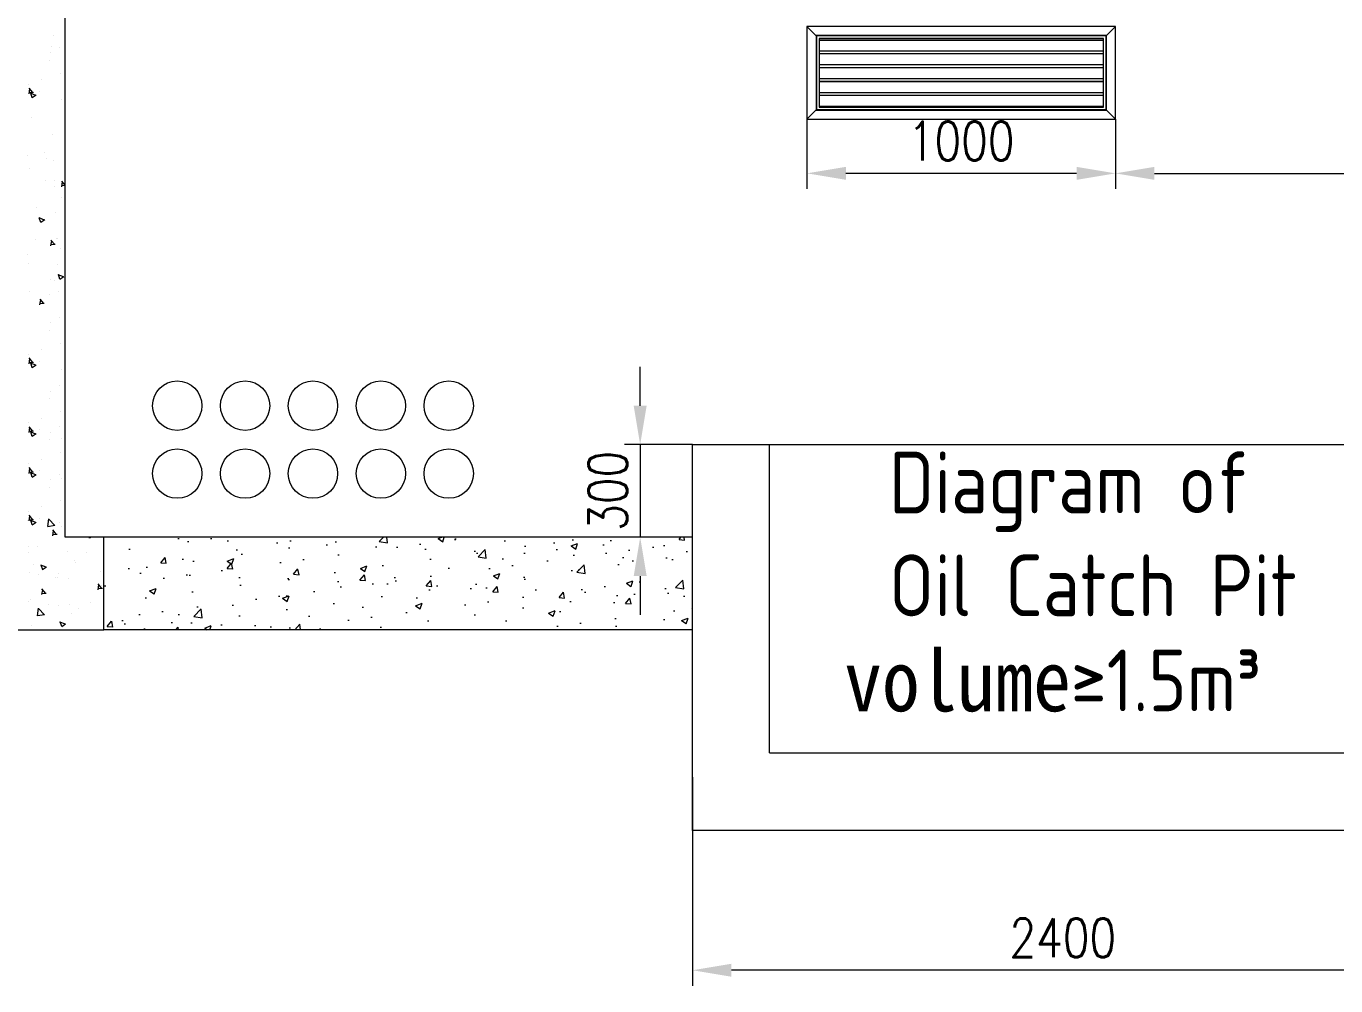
# Model space of a CAD drawing. Header units: millimetres. Extents: x 0 to 87554, y -20854 to 20404.
# Drawn here: x 66212 to 70456, y -8983 to -5873 of the extents above; entities that cross this region are included whole.
import ezdxf

# ---------------------------------------------------------------- set-up
doc = ezdxf.new("R2010")
doc.units = ezdxf.units.MM
doc.linetypes.add('AM_ISO02W050', pattern=[7.5, 6, -1.5])
doc.layers.get('0').update_dxf_attribs({"lineweight": 15})
doc.layers.get('Defpoints').update_dxf_attribs({"lineweight": 15})
doc.styles.add('GB', font='gbenor.shx', dxfattribs={"bigfont": 'gbcbig.shx'})
doc.styles.add('TH_GBDIM', font='romans.shx', dxfattribs={"width": 0.8, "bigfont": 'gbcbig.shx'})
doc.dimstyles.new('1TH_GBDIM', dxfattribs={"dimscale": 42, "dimtxt": 3, "dimasz": 3, "dimexe": 1.2, "dimexo": 0, "dimgap": 1, "dimtad": 1, "dimdec": 1, "dimlfac": -1.5, "dimdsep": 46, "dimtxsty": 'TH_GBDIM', "dimcen": 2.5, "dimclrd": 130, "dimclre": 130, "dimclrt": 3, "dimadec": 0, "dimazin": 2, "dimtfac": 0.714286, "dimtdec": 1, "dimtmove": 0, "dimatfit": 3, "dimfxl": 1, "dimtolj": 1, "dimtzin": 0, "dimlwd": -1, "dimlwe": -1, "dimarcsym": 0})

# ---------------------------------------------------------------- blocks, each defined once
blk = doc.blocks.new('gfghgfhd')
at = {"color": 7, "lineweight": 0}
for p, q in [((313616.1, -63481.6), (313586.1, -63451.8)), ((314556.1, -63481.6), (314586.1, -63451.8)), ((313616.1, -63721.8), (313586.1, -63751.8)), ((314556.1, -63721.8), (314586.1, -63751.8))]:
    blk.add_line(p, q, dxfattribs=at)
for p, q in [((314547.1, -63495.2), (313625.1, -63495.2)), ((314547.1, -63495.6), (313625.1, -63495.6)), ((313625.1, -63531.2), (314547.1, -63531.2)), ((313625.1, -63540.2), (314547.1, -63540.2)), ((313625.1, -63540.6), (314547.1, -63540.6)), ((313625.1, -63576.2), (314547.1, -63576.2)), ((313625.1, -63585.2), (314547.1, -63585.2)), ((313625.1, -63585.6), (314547.1, -63585.6)), ((313625.1, -63621.2), (314547.1, -63621.2)), ((313625.1, -63630.2), (314547.1, -63630.2)), ((313625.1, -63630.6), (314547.1, -63630.6)), ((313625.1, -63666.2), (314547.1, -63666.2)), ((313625.1, -63675.2), (314547.1, -63675.2)), ((313625.1, -63675.6), (314547.1, -63675.6)), ((313625.1, -63711.2), (314547.1, -63711.2))]:
    blk.add_line(p, q)
for points in [[(313586.1, -63451.8), (314586.1, -63451.8), (314586.1, -63751.8), (313586.1, -63751.8)], [(313615.3, -63480.8), (314556.9, -63480.8), (314556.9, -63722.6), (313615.3, -63722.6)], [(313616.1, -63481.6), (314556.1, -63481.6), (314556.1, -63721.8), (313616.1, -63721.8)], [(313616.7, -63482.2), (314555.5, -63482.2), (314555.5, -63721.2), (313616.7, -63721.2)], [(313625.1, -63490.6), (314547.1, -63490.6), (314547.1, -63712.8), (313625.1, -63712.8)]]:
    blk.add_lwpolyline(points, close=True, dxfattribs=at)
blk = doc.blocks.new('*D239')
at = {"color": 130}
for p, q in [((69742.2, -6173.9), (69742.2, -6400.2)), ((72146.2, -6169.2), (72146.2, -6400.2)), ((69868.2, -6349.8), (72020.2, -6349.8))]:
    blk.add_line(p, q, dxfattribs=at)
at = {"color": 130, "lineweight": -3}
for points in [[(69868.2, -6328.8), (69868.2, -6370.8), (69742.2, -6349.8)], [(72020.2, -6328.8), (72020.2, -6370.8), (72146.2, -6349.8)]]:
    blk.add_solid(points, dxfattribs=at)
at = {"layer": 'Defpoints', "color": 0, "lineweight": -3}
for p in [(69742.2, -6173.9), (72146.2, -6169.2), (72146.2, -6349.8)]:
    blk.add_point(p, dxfattribs=at)
at = {"color": 3, "insert": (70944.2, -6244.8), "char_height": 126, "attachment_point": 5, "style": 'TH_GBDIM'}
blk.add_mtext('\\A1;2404', dxfattribs=at)
blk = doc.blocks.new('*D240')
at = {"color": 130}
for p, q in [((68742.2, -6173.9), (68742.2, -6400.2)), ((69742.2, -6173.9), (69742.2, -6400.2)), ((69616.2, -6349.8), (68868.2, -6349.8))]:
    blk.add_line(p, q, dxfattribs=at)
at = {"color": 130, "lineweight": -3}
for points in [[(68868.2, -6328.8), (68868.2, -6370.8), (68742.2, -6349.8)], [(69616.2, -6328.8), (69616.2, -6370.8), (69742.2, -6349.8)]]:
    blk.add_solid(points, dxfattribs=at)
at = {"layer": 'Defpoints', "color": 0, "lineweight": -3}
for p in [(68742.2, -6173.9), (69742.2, -6173.9), (68742.2, -6349.8)]:
    blk.add_point(p, dxfattribs=at)
at = {"color": 3, "insert": (69242.2, -6244.8), "char_height": 126, "attachment_point": 5, "style": 'TH_GBDIM'}
blk.add_mtext('\\A1;1000', dxfattribs=at)
blk = doc.blocks.new('*D242')
at = {"color": 130}
for p, q in [((68371.2, -8306.9), (68371.2, -8982.7)), ((70771.2, -8306.9), (70771.2, -8982.7)), ((70645.2, -8932.3), (68497.2, -8932.3))]:
    blk.add_line(p, q, dxfattribs=at)
at = {"color": 130, "lineweight": -3}
for points in [[(68497.2, -8911.3), (68497.2, -8953.3), (68371.2, -8932.3)], [(70645.2, -8911.3), (70645.2, -8953.3), (70771.2, -8932.3)]]:
    blk.add_solid(points, dxfattribs=at)
at = {"layer": 'Defpoints', "color": 0, "lineweight": -3}
for p in [(68371.2, -8306.9), (70771.2, -8306.9), (68371.2, -8932.3)]:
    blk.add_point(p, dxfattribs=at)
at = {"color": 3, "insert": (69571.2, -8827.3), "char_height": 126, "attachment_point": 5, "style": 'TH_GBDIM'}
blk.add_mtext('\\A1;2400', dxfattribs=at)
blk = doc.blocks.new('*D251')
at = {"color": 130}
for p, q in [((68201.6, -7102.9), (68201.6, -6976.9)), ((68371.2, -7228.9), (68151.2, -7228.9)), ((68201.6, -7228.9), (68201.6, -7528.9)), ((68371.2, -7528.9), (68151.2, -7528.9)), ((68201.6, -7654.9), (68201.6, -7780.9))]:
    blk.add_line(p, q, dxfattribs=at)
at = {"color": 130, "lineweight": -3}
for points in [[(68180.6, -7102.9), (68222.6, -7102.9), (68201.6, -7228.9)], [(68180.6, -7654.9), (68222.6, -7654.9), (68201.6, -7528.9)]]:
    blk.add_solid(points, dxfattribs=at)
at = {"layer": 'Defpoints', "color": 0, "lineweight": -3}
for p in [(68371.2, -7228.9), (68201.6, -7528.9), (68371.2, -7528.9)]:
    blk.add_point(p, dxfattribs=at)
at = {"color": 3, "insert": (68096.6, -7378.9), "char_height": 126, "attachment_point": 5, "rotation": 90, "style": 'TH_GBDIM'}
blk.add_mtext('\\A1;300', dxfattribs=at)

msp = doc.modelspace()

# ---------------------------------------------------------------- hatches: boundary and pattern name
h = msp.add_hatch()
h.set_pattern_fill('AR-CONC', color=256, scale=30, style=0)
h.set_pattern_definition([(50, (-89299.9, -52802.26), (215.17805, -18.82564), [22.5, -247.5]), (355, (-89299.9, -52802.26), (-41.6254, 225.65764), [18, -198]), (100.4514, (-89281.97, -52803.83), (173.55281, 206.83186), [19.12206, -210.34263]), (46.1842, (-89299.9, -52742.26), (320.1723, -49.6557), [33.75, -371.25]), (96.6356, (-89273.22, -52746.4), (280.3988, 292.23536), [28.6831, -315.5139]), (351.1842, (-89299.9, -52742.26), (280.3986, 292.2356), [27, -297]), (21, (-89269.9, -52757.26), (179.07212, -120.78567), [22.5, -247.5]), (326, (-89269.9, -52757.26), (72.9946, 217.545), [18, -198]), (71.4514, (-89254.98, -52767.33), (252.0668, 96.75915), [19.12206, -210.34263]), (37.5, (-89299.9, -52802.26), (3.647957, 99.868156), [0, -195.6, 0, -201, 0, -198.75]), (7.5, (-89299.9, -52802.26), (78.92086, 118.323514), [0, -114.6, 0, -191.1, 0, -75.75]), (327.5, (-89366.8, -52802.26), (160.14673, -6.76646), [0, -75, 0, -234, 0, -310.5]), (317.5, (-89396.8, -52802.26), (174.95585, 30.0315), [0, -97.5, 0, -155.4, 0, -220.5])])
h.paths.add_polyline_path([(66463.212, -7828.912), (68371.212, -7828.912), (68371.212, -7528.912), (66463.212, -7528.912)])

# ---------------------------------------------------------------- linework, layer by layer
for p, q in [((66338.212, -7528.912), (66338.212, -5828.912)), ((66294.12, -5939.201), (66294.12, -5939.201)), ((66298.706, -5903.375), (66298.706, -5903.375)), ((66318.829, -5941.067), (66318.829, -5941.067)), ((66287.839, -5983.229), (66287.839, -5983.229)), ((66289.066, -5958.6), (66289.066, -5958.6)), ((66321.917, -6025.622), (66321.917, -6025.622)), ((66218.064, -6061.298), (66218.064, -6061.298)), ((66259.687, -6046.116), (66259.687, -6046.116)), ((66235.116, -6088.007), (66219.934, -6089.336)), ((66220.975, -6092.25), (66223.912, -6076.329)), ((66233.606, -6088.171), (66221.361, -6073.578)), ((66242.933, -6097.167), (66225.149, -6090.341)), ((66231.257, -6105.066), (66226.107, -6089.717)), ((66243.78, -6096.769), (66231.146, -6105.291)), ((66256.337, -6083.95), (66256.337, -6083.95)), ((66325.006, -6110.177), (66325.006, -6110.177)), ((66227.533, -6170.355), (66227.533, -6170.355)), ((66297.209, -6223.756), (66297.209, -6223.756)), ((66216.567, -6292.597), (66216.567, -6292.597)), ((66271.932, -6282.617), (66271.932, -6282.617)), ((66276.995, -6300.148), (66276.995, -6300.148)), ((66300.297, -6308.311), (66300.297, -6308.311)), ((66223.439, -6334.267), (66223.439, -6334.267)), ((66275.165, -6374.426), (66275.165, -6374.426)), ((66303.386, -6392.866), (66303.386, -6392.866)), ((66303.833, -6373.793), (66303.833, -6373.793)), ((66338.212, -6389.642), (66325.662, -6390.74)), ((66326.699, -6393.654), (66329.636, -6377.732)), ((66338.212, -6388.234), (66327.091, -6374.981)), ((66327.528, -6429.259), (66327.528, -6429.259)), ((66245.787, -6461.942), (66245.787, -6461.942)), ((66259.267, -6508.999), (66254.117, -6493.65)), ((66306.474, -6477.421), (66306.474, -6477.421)), ((66270.945, -6501.099), (66253.16, -6494.272)), ((66271.791, -6500.702), (66259.156, -6509.224)), ((66241.399, -6564.781), (66241.399, -6564.781)), ((66291.458, -6584.711), (66294.395, -6568.789)), ((66304.093, -6580.631), (66291.848, -6566.038)), ((66309.563, -6561.976), (66309.563, -6561.976)), ((66312.607, -6562.123), (66312.607, -6562.123)), ((66217.315, -6614.235), (66217.315, -6614.235)), ((66305.601, -6580.468), (66290.419, -6581.797)), ((66323.435, -6593.171), (66323.435, -6593.171)), ((66219.013, -6641.184), (66219.013, -6641.184)), ((66312.652, -6646.531), (66312.652, -6646.531)), ((66291.932, -6693.892), (66291.932, -6693.892)), ((66304.582, -6695.431), (66304.582, -6695.431)), ((66332.747, -6685.288), (66314.962, -6678.461)), ((66321.069, -6693.187), (66315.919, -6677.838)), ((66333.593, -6684.89), (66320.958, -6693.412)), ((66222.246, -6732.994), (66222.246, -6732.994)), ((66285.832, -6741.365), (66285.832, -6741.365)), ((66315.74, -6731.086), (66315.74, -6731.086)), ((66270.359, -6771.525), (66255.177, -6772.853)), ((66256.217, -6775.768), (66259.154, -6759.846)), ((66268.85, -6771.688), (66256.604, -6757.095)), ((66289.066, -6833.174), (66289.066, -6833.174)), ((66318.829, -6815.641), (66318.829, -6815.641)), ((66287.839, -6857.803), (66287.839, -6857.803)), ((66321.917, -6900.196), (66321.917, -6900.196)), ((66218.064, -6935.872), (66218.064, -6935.872)), ((66220.975, -6966.825), (66223.912, -6950.903)), ((66233.606, -6962.745), (66221.361, -6948.152)), ((66256.337, -6958.524), (66256.337, -6958.524)), ((66259.687, -6920.69), (66259.687, -6920.69)), ((66235.116, -6962.582), (66219.934, -6963.91)), ((66242.933, -6971.742), (66225.149, -6964.915)), ((66231.257, -6979.641), (66226.107, -6964.292)), ((66243.78, -6971.343), (66231.146, -6979.865)), ((66325.006, -6984.751), (66325.006, -6984.751)), ((66318.829, -7038.589), (66318.829, -7038.589)), ((66287.839, -7080.752), (66287.839, -7080.752)), ((66289.066, -7056.122), (66289.066, -7056.122)), ((66321.917, -7123.144), (66321.917, -7123.144)), ((66218.064, -7158.82), (66218.064, -7158.82)), ((66233.606, -7185.693), (66221.361, -7171.1)), ((66259.687, -7143.638), (66259.687, -7143.638)), ((66318.829, -7170.888), (66318.829, -7170.888)), ((66235.116, -7185.53), (66219.934, -7186.858)), ((66220.975, -7189.773), (66223.912, -7173.851)), ((66242.933, -7194.69), (66225.149, -7187.863)), ((66231.257, -7202.589), (66226.107, -7187.24)), ((66243.78, -7194.291), (66231.146, -7202.813)), ((66256.337, -7181.473), (66256.337, -7181.473)), ((66287.839, -7213.05), (66287.839, -7213.05)), ((66289.066, -7188.421), (66289.066, -7188.421)), ((66325.006, -7207.699), (66325.006, -7207.699)), ((66321.917, -7255.443), (66321.917, -7255.443)), ((66218.064, -7291.119), (66218.064, -7291.119)), ((66259.687, -7275.937), (66259.687, -7275.937)), ((66235.116, -7317.829), (66219.934, -7319.157)), ((66220.975, -7322.072), (66223.912, -7306.15)), ((66233.606, -7317.992), (66221.361, -7303.399)), ((66242.933, -7326.989), (66225.149, -7320.162)), ((66231.257, -7334.888), (66226.107, -7319.539)), ((66243.78, -7326.59), (66231.146, -7335.112)), ((66256.337, -7313.772), (66256.337, -7313.772)), ((66289.066, -7342.77), (66289.066, -7342.77)), ((66318.829, -7325.237), (66318.829, -7325.237)), ((66325.006, -7339.998), (66325.006, -7339.998)), ((66287.839, -7367.399), (66287.839, -7367.399)), ((66321.917, -7409.792), (66321.917, -7409.792)), ((66218.064, -7445.468), (66218.064, -7445.468)), ((66220.975, -7476.42), (66223.912, -7460.499)), ((66233.606, -7472.341), (66221.361, -7457.748)), ((66256.337, -7468.12), (66256.337, -7468.12)), ((66259.687, -7430.286), (66259.687, -7430.286)), ((66282.23, -7494.003), (66285.036, -7469.881)), ((66304.877, -7490.665), (66285.094, -7470.046)), ((66215.241, -7475.821), (66215.241, -7475.821)), ((66235.116, -7472.177), (66219.934, -7473.506)), ((66242.933, -7481.337), (66225.149, -7474.511)), ((66231.257, -7489.236), (66226.107, -7473.887)), ((66243.78, -7480.939), (66231.146, -7489.461)), ((66304.867, -7491.294), (66282.277, -7494.797)), ((66297.435, -7524.055), (66300.372, -7508.134)), ((66310.06, -7519.976), (66297.815, -7505.383)), ((66320.737, -7482.061), (66320.737, -7482.061)), ((66325.006, -7494.347), (66325.006, -7494.347)), ((66311.571, -7519.813), (66296.389, -7521.141)), ((66416.664, -7532.204), (66415.559, -7528.912)), ((66421.767, -7528.912), (66416.552, -7532.429)), ((68371.212, -7528.912), (66463.212, -7528.912)), ((66218.329, -7560.376), (66218.329, -7560.376)), ((66219.562, -7579.148), (66219.562, -7579.148)), ((66246.813, -7558.68), (66246.813, -7558.68)), ((66346.626, -7576.637), (66346.626, -7576.637)), ((66407.227, -7579.799), (66407.227, -7579.799)), ((66234.608, -7617.583), (66234.608, -7617.583)), ((66276.723, -7626.573), (66258.938, -7619.746)), ((66265.05, -7634.47), (66259.899, -7619.121)), ((66277.572, -7626.172), (66264.938, -7634.694)), ((66367.691, -7604.574), (66367.691, -7604.574)), ((66370.199, -7611.854), (66370.199, -7611.854)), ((66452.234, -7640.244), (66452.234, -7640.244)), ((66221.418, -7644.931), (66221.418, -7644.931)), ((66250.046, -7650.49), (66250.046, -7650.49)), ((66306.829, -7660.344), (66306.829, -7660.344)), ((66313.633, -7658.861), (66313.633, -7658.861)), ((66316.643, -7645.973), (66316.643, -7645.973)), ((66349.715, -7661.192), (66349.715, -7661.192)), ((66457.002, -7695.094), (66444.757, -7680.501)), ((66276.328, -7710.869), (66261.146, -7712.198)), ((66262.194, -7715.112), (66265.131, -7699.191)), ((66274.817, -7711.033), (66262.572, -7696.44)), ((66458.513, -7694.93), (66443.331, -7696.258)), ((66444.378, -7699.172), (66447.315, -7683.25)), ((66454.958, -7685.77), (66454.958, -7685.77)), ((66220.668, -7738.006), (66220.668, -7738.006)), ((66224.506, -7729.486), (66224.506, -7729.486)), ((66248.555, -7783.471), (66251.361, -7759.349)), ((66271.202, -7780.133), (66251.419, -7759.515)), ((66285.141, -7746.694), (66285.141, -7746.694)), ((66316.866, -7750.67), (66316.866, -7750.67)), ((66352.803, -7745.747), (66352.803, -7745.747)), ((66380.452, -7759.042), (66380.452, -7759.042)), ((66420.732, -7740.965), (66420.732, -7740.965)), ((66271.193, -7780.761), (66248.603, -7784.265)), ((66338.525, -7810.761), (66320.74, -7803.934)), ((66326.852, -7818.657), (66321.702, -7803.308)), ((66357.953, -7774.659), (66357.953, -7774.659)), ((66227.595, -7814.041), (66227.595, -7814.041)), ((66339.374, -7810.36), (66326.74, -7818.882)), ((68371.212, -7828.912), (66463.212, -7828.912))]:
    msp.add_line(p, q)
at = {"color": 6, "linetype": 'AM_ISO02W050', "ltscale": 0.1}
for p, q in [((68371.212, -8478.912), (68371.212, -7228.912)), ((68621.212, -8228.912), (68621.212, -7228.912)), ((70521.212, -8228.912), (68621.212, -8228.912)), ((70771.212, -8478.912), (68371.212, -8478.912))]:
    msp.add_line(p, q, dxfattribs=at)
at = {"color": 6, "linetype": 'Continuous'}
for p, q in [((68371.212, -7228.912), (70771.212, -7228.912)), ((68450.41, -7228.912), (69225.91, -7228.912))]:
    msp.add_line(p, q, dxfattribs=at)
msp.add_lwpolyline([(66088.212, -7528.912), (65963.212, -7528.912), (65963.212, -7828.912), (66463.212, -7828.912), (66463.212, -7528.912), (66338.212, -7528.912)])
at = {"color": 2}
for centre in [(66701.124, -7102.708), (66921.124, -7102.708), (67141.124, -7102.708), (67361.124, -7102.708), (67581.124, -7102.708), (66701.124, -7322.857), (66921.124, -7322.857), (67141.124, -7322.857), (67361.124, -7322.857), (67581.124, -7322.857)]:
    msp.add_circle(centre, 80, dxfattribs=at)

# ---------------------------------------------------------------- block references
at = {"xscale": -1}
msp.add_blockref('gfghgfhd', (383328.359, 57577.851), dxfattribs=at)

# ---------------------------------------------------------------- texts
at = {"color": 34, "lineweight": 15, "char_height": 200, "attachment_point": 7, "style": 'GB'}
for s, insert, width in [('Diagram of \\POil Catch Pit', (69007.982, -7785.086), 2774.17742), ('{\\fsimsun.ttc|b0|i0|c134|p0;\\W0.9;volume}≥1.5m³', (68862.851, -8096.469), 2067.61854)]:
    msp.add_mtext(s, dxfattribs=dict(at, insert=insert, width=width))

# ---------------------------------------------------------------- dimensions: what is measured, and where the dimension line sits
for base, p1, p2, picture, middle in [((68742.211, -6349.776), (69742.213, -6173.912), (68742.211, -6173.912), '*D240', (69242.212, -6244.776)), ((68371.212, -8932.317), (70771.212, -8306.903), (68371.212, -8306.903), '*D242', (69571.212, -8827.317))]:
    dim = msp.add_linear_dim(base=base, p1=p1, p2=p2, dimstyle='1TH_GBDIM')
    dim.commit()
    dim.dimension.update_dxf_attribs({"geometry": picture, "text_midpoint": middle})
dim = msp.add_linear_dim(base=(72146.212, -6349.776), p1=(69742.213, -6173.912), p2=(72146.212, -6169.202), angle=180, dimstyle='1TH_GBDIM')
dim.commit()
dim.dimension.update_dxf_attribs({"geometry": '*D239', "text_midpoint": (70944.212, -6244.776)})
dim = msp.add_linear_dim(base=(68201.556, -7528.912), p1=(68371.212, -7228.912), p2=(68371.212, -7528.912), angle=90, dimstyle='1TH_GBDIM')
dim.commit()
dim.dimension.update_dxf_attribs({"geometry": '*D251', "text_midpoint": (68201.556, -7378.912), "dimtype": 160})

doc.saveas('drawing.dxf')
